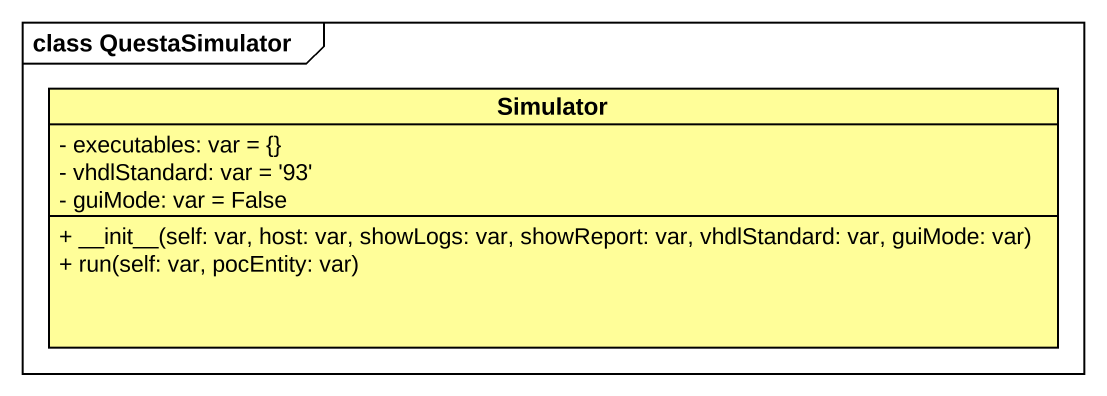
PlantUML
@startuml
mainframe class QuestaSimulator
hide circle
hide empty members
skinparam classAttributeIconSize 0
class Simulator #FFFE99 {
  - executables: var = {}
  - vhdlStandard: var = '93'
  - guiMode: var = False
  + ~__init~__(self: var, host: var, showLogs: var, showReport: var, vhdlStandard: var, guiMode: var)
  + run(self: var, pocEntity: var)
}
@enduml
